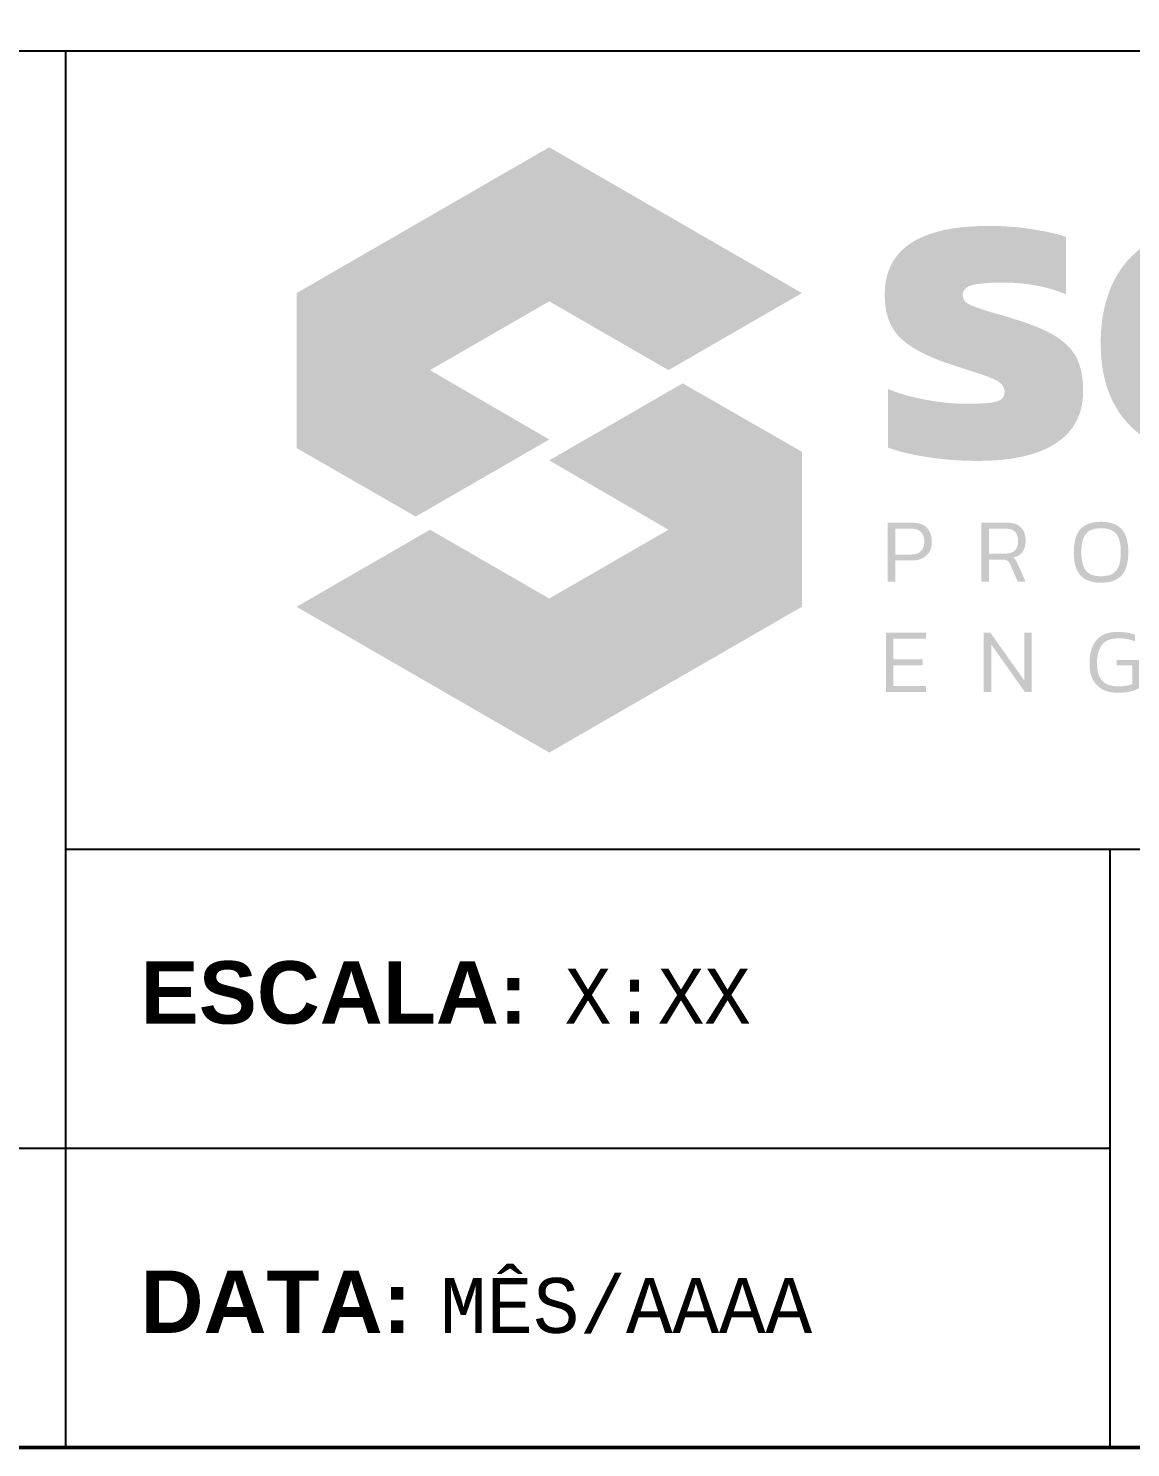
# Model space of a CAD drawing. Header units: millimetres. Extents: x 0 to 175, y 0 to 180.
# Drawn here: x 93 to 137.2, y 0 to 56.9 of the extents above; entities that cross this region are included whole.
import ezdxf
from ezdxf.enums import TextEntityAlignment as Align

# ---------------------------------------------------------------- set-up
doc = ezdxf.new("R2010")
doc.units = ezdxf.units.MM
for name, color, linetype, lineweight, true_color in [('SENA-CARIMBO-LINHAS', 7, 'Continuous', 25, 0x1c2d58), ('SENA-CARIMBO-LOGO', 7, 'Continuous', 13, 0x1c2d58), ('SENA-CARIMBO-MOLDURA', 7, 'Continuous', 50, 0x1c2d58), ('SENA-CARIMBO-TEXTO', 7, 'Continuous', 13, 0x1c2d58), ('SENA-CARIMBO-TEXTO-CAMPOS', 7, 'Continuous', 13, 0x1c2d58)]:
    doc.layers.add(name, color=color, linetype=linetype, lineweight=lineweight, true_color=true_color)
doc.styles.add('SENA_ARIAL', font='arial.ttf')
doc.styles.add('SENA_ARIAL_BOLD', font='arialbd.ttf')
doc.styles.add('SENA_MONO', font='lucon.ttf')

# ---------------------------------------------------------------- blocks, each defined once
blk = doc.blocks.new('SENA_LOGO')
at = {"layer": 'SENA-CARIMBO-LOGO', "true_color": 0x64818a}
for points in [[(8.511, 11.619), (10.127, 12.553), (5.348, 15.334), (10.127, 18.093), (14.906, 15.334), (16.522, 16.267), (20.255, 18.423), (10.127, 24.27), (0, 18.423), (0, 12.208), (4.778, 9.464)], [(23.625, 4.803), (25.224, 4.803), (25.224, 4.564), (23.926, 4.564), (23.926, 3.736), (25.092, 3.736), (25.092, 3.501), (23.926, 3.501), (23.926, 2.669), (25.224, 2.669), (25.224, 2.434), (23.625, 2.434)], [(27.843, 2.434), (27.542, 2.434), (27.542, 4.803), (27.814, 4.803), (29.164, 2.898), (29.164, 4.803), (29.466, 4.803), (29.466, 2.434), (29.19, 2.434), (27.843, 4.336)], [(33.504, 2.75), (33.504, 2.858), (33.504, 2.966), (33.504, 3.074), (33.504, 3.181), (33.504, 3.289), (33.504, 3.397), (33.504, 3.505), (33.399, 3.505), (33.293, 3.505), (33.188, 3.505), (33.083, 3.505), (32.977, 3.505), (32.872, 3.505), (32.872, 3.608), (32.872, 3.71), (32.983, 3.71), (33.095, 3.71), (33.207, 3.71), (33.318, 3.71), (33.43, 3.71), (33.542, 3.71), (33.653, 3.71), (33.765, 3.71), (33.765, 3.598), (33.765, 3.485), (33.765, 3.373), (33.765, 3.26), (33.765, 3.148), (33.765, 3.035), (33.765, 2.922), (33.765, 2.81), (33.765, 2.697), (33.765, 2.585), (33.688, 2.541), (33.602, 2.503), (33.508, 2.471), (33.407, 2.444), (33.297, 2.424), (33.179, 2.409), (33.053, 2.4), (32.919, 2.397), (32.784, 2.402), (32.657, 2.417), (32.538, 2.441), (32.428, 2.476), (32.326, 2.519), (32.233, 2.573), (32.148, 2.637), (32.071, 2.71), (32.004, 2.792), (31.945, 2.881), (31.895, 2.977), (31.855, 3.081), (31.823, 3.191), (31.801, 3.309), (31.787, 3.435), (31.783, 3.567), (31.786, 3.698), (31.796, 3.822), (31.814, 3.939), (31.838, 4.05), (31.868, 4.154), (31.906, 4.252), (31.951, 4.343), (32.002, 4.427), (32.06, 4.505), (32.135, 4.583), (32.218, 4.651), (32.311, 4.709), (32.413, 4.756), (32.525, 4.793), (32.646, 4.819), (32.776, 4.834), (32.916, 4.84), (33.04, 4.836), (33.16, 4.827), (33.277, 4.812), (33.39, 4.791), (33.499, 4.763), (33.604, 4.729), (33.604, 4.641), (33.604, 4.553), (33.604, 4.465), (33.498, 4.5), (33.391, 4.53), (33.282, 4.553), (33.17, 4.569), (33.057, 4.579), (32.941, 4.582), (32.815, 4.577), (32.7, 4.561), (32.595, 4.535), (32.501, 4.498), (32.418, 4.451), (32.345, 4.393), (32.283, 4.325), (32.23, 4.246), (32.186, 4.158), (32.149, 4.059), (32.121, 3.951), (32.1, 3.833), (32.088, 3.705), (32.084, 3.567), (32.089, 3.443), (32.101, 3.328), (32.122, 3.222), (32.151, 3.125), (32.189, 3.037), (32.236, 2.957), (32.29, 2.886), (32.365, 2.816), (32.454, 2.758), (32.555, 2.713), (32.669, 2.68), (32.797, 2.661), (32.938, 2.655), (33.063, 2.659), (33.182, 2.67), (33.295, 2.689), (33.403, 2.716), (33.504, 2.75), (33.504, 2.75)]]:
    blk.add_hatch(color=7, dxfattribs=at).paths.add_polyline_path(points)
at = {"layer": 'SENA-CARIMBO-LOGO', "true_color": 0x072959}
for points in [[(25.272, 11.849), (25.135, 11.871), (25.002, 11.894), (24.872, 11.918), (24.747, 11.942), (24.626, 11.968), (24.508, 11.994), (24.394, 12.021), (24.285, 12.048), (24.179, 12.077), (24.077, 12.106), (23.979, 12.136), (23.885, 12.167), (23.794, 12.198), (23.708, 12.23), (23.708, 12.348), (23.708, 12.465), (23.708, 12.582), (23.708, 12.7), (23.708, 12.817), (23.708, 12.934), (23.708, 13.051), (23.708, 13.169), (23.708, 13.286), (23.708, 13.403), (23.708, 13.52), (23.708, 13.638), (23.708, 13.755), (23.708, 13.872), (23.708, 13.99), (23.708, 14.107), (23.708, 14.224), (23.708, 14.341), (23.708, 14.459), (23.708, 14.576), (23.802, 14.538), (23.898, 14.502), (23.996, 14.466), (24.096, 14.432), (24.199, 14.399), (24.304, 14.366), (24.411, 14.335), (24.52, 14.305), (24.632, 14.276), (24.746, 14.248), (24.862, 14.221), (24.981, 14.195), (25.101, 14.17), (25.224, 14.147), (25.347, 14.125), (25.469, 14.104), (25.589, 14.085), (25.708, 14.067), (25.826, 14.052), (25.941, 14.038), (26.056, 14.025), (26.169, 14.014), (26.28, 14.005), (26.39, 13.998), (26.499, 13.992), (26.606, 13.988), (26.712, 13.985), (26.816, 13.985), (26.975, 13.985), (27.124, 13.988), (27.263, 13.991), (27.394, 13.996), (27.515, 14.002), (27.627, 14.01), (27.729, 14.02), (27.822, 14.03), (27.906, 14.042), (27.981, 14.056), (28.046, 14.071), (28.166, 14.115), (28.26, 14.177), (28.327, 14.259), (28.367, 14.36), (28.38, 14.481), (28.367, 14.584), (28.328, 14.679), (28.263, 14.767), (28.173, 14.847), (28.056, 14.919), (27.993, 14.951), (27.922, 14.984), (27.842, 15.019), (27.754, 15.054), (27.659, 15.091), (27.555, 15.129), (27.442, 15.169), (27.322, 15.209), (27.193, 15.251), (27.057, 15.294), (26.912, 15.339), (26.809, 15.372), (26.707, 15.406), (26.604, 15.439), (26.502, 15.472), (26.399, 15.506), (26.297, 15.539), (26.194, 15.573), (26.092, 15.606), (25.953, 15.654), (25.819, 15.704), (25.689, 15.754), (25.563, 15.805), (25.441, 15.857), (25.323, 15.909), (25.209, 15.962), (25.099, 16.016), (24.994, 16.071), (24.892, 16.127), (24.795, 16.184), (24.702, 16.241), (24.613, 16.299), (24.528, 16.358), (24.447, 16.417), (24.371, 16.478), (24.298, 16.539), (24.23, 16.601), (24.166, 16.664), (24.094, 16.741), (24.027, 16.822), (23.965, 16.906), (23.907, 16.995), (23.854, 17.087), (23.805, 17.183), (23.762, 17.283), (23.722, 17.386), (23.688, 17.494), (23.658, 17.605), (23.632, 17.72), (23.611, 17.839), (23.595, 17.961), (23.584, 18.088), (23.577, 18.218), (23.574, 18.352), (23.576, 18.466), (23.582, 18.577), (23.591, 18.687), (23.604, 18.793), (23.62, 18.898), (23.64, 19), (23.664, 19.099), (23.691, 19.197), (23.722, 19.291), (23.756, 19.384), (23.795, 19.474), (23.837, 19.561), (23.882, 19.647), (23.931, 19.729), (23.984, 19.81), (24.041, 19.888), (24.101, 19.963), (24.164, 20.037), (24.232, 20.107), (24.303, 20.176), (24.377, 20.242), (24.456, 20.305), (24.538, 20.367), (24.623, 20.425), (24.712, 20.482), (24.805, 20.536), (24.902, 20.587), (25.002, 20.637), (25.106, 20.683), (25.213, 20.728), (25.324, 20.77), (25.439, 20.809), (25.557, 20.847), (25.679, 20.881), (25.805, 20.914), (25.934, 20.944), (26.067, 20.972), (26.204, 20.997), (26.344, 21.02), (26.488, 21.04), (26.635, 21.058), (26.786, 21.074), (26.941, 21.087), (27.1, 21.098), (27.262, 21.106), (27.427, 21.112), (27.597, 21.116), (27.77, 21.117), (27.887, 21.116), (28.004, 21.114), (28.122, 21.111), (28.24, 21.107), (28.358, 21.101), (28.476, 21.094), (28.595, 21.086), (28.713, 21.076), (28.832, 21.066), (28.951, 21.054), (29.07, 21.04), (29.189, 21.026), (29.309, 21.01), (29.429, 20.993), (29.556, 20.973), (29.681, 20.953), (29.802, 20.932), (29.92, 20.91), (30.035, 20.888), (30.147, 20.864), (30.255, 20.84), (30.361, 20.815), (30.463, 20.789), (30.562, 20.763), (30.658, 20.735), (30.751, 20.707), (30.84, 20.678), (30.84, 20.563), (30.84, 20.448), (30.84, 20.332), (30.84, 20.217), (30.84, 20.101), (30.84, 19.986), (30.84, 19.871), (30.84, 19.755), (30.84, 19.64), (30.84, 19.525), (30.84, 19.409), (30.84, 19.294), (30.84, 19.178), (30.84, 19.063), (30.84, 18.948), (30.84, 18.832), (30.84, 18.717), (30.84, 18.602), (30.84, 18.486), (30.84, 18.371), (30.745, 18.412), (30.648, 18.451), (30.547, 18.488), (30.444, 18.523), (30.339, 18.557), (30.23, 18.589), (30.119, 18.619), (30.005, 18.648), (29.889, 18.675), (29.77, 18.7), (29.648, 18.724), (29.526, 18.745), (29.405, 18.764), (29.285, 18.782), (29.167, 18.797), (29.05, 18.811), (28.935, 18.822), (28.821, 18.831), (28.709, 18.838), (28.598, 18.843), (28.488, 18.846), (28.38, 18.847), (28.231, 18.847), (28.089, 18.844), (27.954, 18.84), (27.825, 18.835), (27.704, 18.828), (27.59, 18.819), (27.482, 18.809), (27.381, 18.797), (27.288, 18.784), (27.201, 18.769), (27.122, 18.752), (26.993, 18.715), (26.888, 18.665), (26.807, 18.604), (26.748, 18.532), (26.714, 18.448), (26.702, 18.352), (26.713, 18.251), (26.745, 18.161), (26.798, 18.083), (26.873, 18.016), (26.969, 17.961), (27.027, 17.935), (27.095, 17.907), (27.174, 17.877), (27.262, 17.845), (27.36, 17.811), (27.468, 17.774), (27.586, 17.736), (27.713, 17.695), (27.851, 17.653), (27.999, 17.608), (28.108, 17.58), (28.218, 17.55), (28.329, 17.519), (28.441, 17.486), (28.553, 17.452), (28.667, 17.416), (28.781, 17.379), (28.912, 17.338), (29.04, 17.297), (29.164, 17.256), (29.285, 17.214), (29.401, 17.172), (29.514, 17.129), (29.624, 17.086), (29.729, 17.043), (29.831, 16.999), (29.929, 16.955), (30.024, 16.911), (30.114, 16.866), (30.201, 16.821), (30.284, 16.775), (30.364, 16.729), (30.44, 16.683), (30.544, 16.614), (30.643, 16.543), (30.737, 16.47), (30.824, 16.394), (30.906, 16.315), (30.982, 16.235), (31.053, 16.152), (31.118, 16.066), (31.177, 15.979), (31.231, 15.889), (31.279, 15.796), (31.318, 15.709), (31.354, 15.617), (31.387, 15.522), (31.416, 15.423), (31.442, 15.321), (31.465, 15.215), (31.484, 15.105), (31.499, 14.991), (31.511, 14.874), (31.52, 14.753), (31.525, 14.628), (31.527, 14.499), (31.524, 14.37), (31.517, 14.244), (31.505, 14.121), (31.487, 14), (31.465, 13.883), (31.439, 13.769), (31.407, 13.657), (31.37, 13.549), (31.329, 13.444), (31.282, 13.341), (31.231, 13.242), (31.175, 13.145), (31.114, 13.052), (31.048, 12.961), (30.977, 12.874), (30.901, 12.789), (30.82, 12.708), (30.735, 12.629), (30.645, 12.554), (30.549, 12.481), (30.449, 12.412), (30.371, 12.361), (30.29, 12.313), (30.207, 12.267), (30.121, 12.222), (30.033, 12.179), (29.942, 12.138), (29.849, 12.099), (29.753, 12.061), (29.655, 12.026), (29.554, 11.992), (29.451, 11.96), (29.345, 11.93), (29.237, 11.902), (29.126, 11.875), (29.013, 11.85), (28.897, 11.828), (28.779, 11.807), (28.658, 11.788), (28.535, 11.77), (28.409, 11.755), (28.28, 11.741), (28.15, 11.729), (28.016, 11.719), (27.881, 11.711), (27.742, 11.705), (27.601, 11.7), (27.458, 11.697), (27.312, 11.696), (27.194, 11.697), (27.076, 11.698), (26.959, 11.701), (26.842, 11.704), (26.726, 11.708), (26.611, 11.713), (26.496, 11.719), (26.382, 11.726), (26.268, 11.734), (26.155, 11.743), (26.042, 11.753), (25.931, 11.764), (25.819, 11.776), (25.709, 11.789), (25.599, 11.802), (25.489, 11.817), (25.38, 11.832), (25.272, 11.849), (25.272, 11.849)], [(11.744, 12.65), (10.128, 11.717), (14.906, 8.936), (10.128, 6.177), (5.349, 8.936), (3.733, 8.002), (0, 5.847), (10.127, 0), (20.255, 5.847), (20.255, 12.062), (15.476, 14.805)]]:
    blk.add_hatch(color=7, dxfattribs=at).paths.add_polyline_path(points)
h = blk.add_hatch(color=7, dxfattribs=at)
h.paths.add_polyline_path([(38.811, 17.188), (38.811, 17.289), (38.811, 17.389), (38.811, 17.489), (38.811, 17.589), (38.807, 17.718), (38.797, 17.84), (38.778, 17.957), (38.753, 18.068), (38.721, 18.173), (38.681, 18.272), (38.634, 18.365), (38.579, 18.451), (38.518, 18.532), (38.449, 18.607), (38.373, 18.676), (38.289, 18.739), (38.199, 18.796), (38.101, 18.847), (37.996, 18.892), (37.883, 18.931), (37.764, 18.964), (37.637, 18.991), (37.503, 19.011), (37.361, 19.026), (37.213, 19.035), (37.057, 19.038), (36.905, 19.036), (36.759, 19.029), (36.62, 19.018), (36.488, 19.003), (36.362, 18.982), (36.242, 18.958), (36.129, 18.929), (36.023, 18.895), (35.923, 18.857), (35.83, 18.814), (35.743, 18.767), (35.663, 18.716), (35.589, 18.66), (35.522, 18.6), (35.455, 18.529), (35.394, 18.452), (35.339, 18.369), (35.288, 18.279), (35.243, 18.183), (35.204, 18.081), (35.169, 17.972), (35.14, 17.858), (35.116, 17.736), (35.098, 17.609), (35.084, 17.475), (35.076, 17.335), (35.074, 17.188), (35.191, 17.188), (35.307, 17.188), (35.424, 17.188), (35.541, 17.188), (35.658, 17.188), (35.775, 17.188), (35.891, 17.188), (36.008, 17.188), (36.125, 17.188), (36.242, 17.188), (36.358, 17.188), (36.475, 17.188), (36.592, 17.188), (36.709, 17.188), (36.826, 17.188), (36.942, 17.188), (37.059, 17.188), (37.176, 17.188), (37.293, 17.188), (37.41, 17.188), (37.526, 17.188), (37.643, 17.188), (37.76, 17.188), (37.877, 17.188), (37.994, 17.188), (38.11, 17.188), (38.227, 17.188), (38.344, 17.188), (38.461, 17.188), (38.578, 17.188), (38.694, 17.188), (38.811, 17.188), (38.811, 17.188)])
h.paths.add_polyline_path([(33.634, 12.898), (33.55, 12.971), (33.469, 13.047), (33.39, 13.125), (33.314, 13.205), (33.241, 13.287), (33.17, 13.371), (33.102, 13.457), (33.036, 13.545), (32.973, 13.635), (32.913, 13.727), (32.855, 13.821), (32.8, 13.918), (32.747, 14.016), (32.697, 14.116), (32.649, 14.218), (32.604, 14.323), (32.562, 14.429), (32.522, 14.537), (32.484, 14.648), (32.45, 14.76), (32.418, 14.875), (32.388, 14.991), (32.361, 15.11), (32.336, 15.23), (32.315, 15.353), (32.295, 15.477), (32.279, 15.604), (32.264, 15.733), (32.253, 15.863), (32.244, 15.996), (32.237, 16.131), (32.234, 16.268), (32.232, 16.407), (32.233, 16.544), (32.237, 16.679), (32.243, 16.813), (32.251, 16.944), (32.262, 17.074), (32.275, 17.202), (32.29, 17.328), (32.308, 17.452), (32.328, 17.575), (32.35, 17.695), (32.375, 17.813), (32.402, 17.93), (32.432, 18.045), (32.464, 18.158), (32.498, 18.269), (32.535, 18.378), (32.574, 18.485), (32.615, 18.59), (32.659, 18.694), (32.705, 18.795), (32.754, 18.895), (32.804, 18.993), (32.858, 19.089), (32.913, 19.183), (32.971, 19.275), (33.031, 19.365), (33.094, 19.454), (33.159, 19.54), (33.227, 19.625), (33.296, 19.708), (33.368, 19.789), (33.443, 19.868), (33.52, 19.945), (33.599, 20.019), (33.68, 20.091), (33.763, 20.16), (33.848, 20.228), (33.936, 20.292), (34.025, 20.354), (34.117, 20.414), (34.211, 20.471), (34.307, 20.526), (34.405, 20.579), (34.505, 20.629), (34.608, 20.676), (34.712, 20.721), (34.819, 20.764), (34.928, 20.804), (35.039, 20.842), (35.152, 20.878), (35.267, 20.911), (35.385, 20.941), (35.504, 20.969), (35.626, 20.995), (35.75, 21.018), (35.876, 21.039), (36.004, 21.057), (36.135, 21.073), (36.267, 21.086), (36.402, 21.097), (36.538, 21.106), (36.677, 21.112), (36.818, 21.115), (36.961, 21.117), (37.101, 21.115), (37.239, 21.112), (37.376, 21.106), (37.51, 21.097), (37.642, 21.086), (37.771, 21.072), (37.899, 21.056), (38.025, 21.038), (38.149, 21.017), (38.271, 20.994), (38.391, 20.968), (38.508, 20.94), (38.624, 20.909), (38.738, 20.876), (38.849, 20.84), (38.959, 20.802), (39.067, 20.761), (39.172, 20.718), (39.276, 20.673), (39.377, 20.625), (39.476, 20.575), (39.574, 20.522), (39.669, 20.467), (39.763, 20.409), (39.854, 20.349), (39.943, 20.286), (40.03, 20.221), (40.115, 20.153), (40.199, 20.083), (40.28, 20.011), (40.364, 19.931), (40.445, 19.849), (40.523, 19.765), (40.598, 19.679), (40.671, 19.591), (40.739, 19.502), (40.805, 19.41), (40.868, 19.316), (40.928, 19.221), (40.985, 19.123), (41.038, 19.024), (41.089, 18.922), (41.136, 18.819), (41.181, 18.714), (41.222, 18.607), (41.26, 18.498), (41.296, 18.386), (41.328, 18.273), (41.357, 18.158), (41.383, 18.041), (41.406, 17.923), (41.426, 17.802), (41.443, 17.679), (41.456, 17.554), (41.467, 17.427), (41.475, 17.299), (41.479, 17.168), (41.481, 17.036), (41.481, 16.92), (41.481, 16.804), (41.481, 16.688), (41.481, 16.573), (41.481, 16.457), (41.481, 16.341), (41.481, 16.225), (41.481, 16.11), (41.481, 15.994), (41.481, 15.878), (41.481, 15.762), (41.481, 15.646), (41.481, 15.531), (41.481, 15.415), (41.347, 15.415), (41.214, 15.415), (41.081, 15.415), (40.947, 15.415), (40.814, 15.415), (40.68, 15.415), (40.547, 15.415), (40.413, 15.415), (40.28, 15.415), (40.146, 15.415), (40.013, 15.415), (39.879, 15.415), (39.746, 15.415), (39.612, 15.415), (39.479, 15.415), (39.345, 15.415), (39.212, 15.415), (39.078, 15.415), (38.945, 15.415), (38.811, 15.415), (38.678, 15.415), (38.544, 15.415), (38.411, 15.415), (38.277, 15.415), (38.144, 15.415), (38.01, 15.415), (37.877, 15.415), (37.743, 15.415), (37.61, 15.415), (37.476, 15.415), (37.343, 15.415), (37.209, 15.415), (37.076, 15.415), (36.943, 15.415), (36.809, 15.415), (36.676, 15.415), (36.542, 15.415), (36.409, 15.415), (36.275, 15.415), (36.142, 15.415), (36.008, 15.415), (35.875, 15.415), (35.741, 15.415), (35.608, 15.415), (35.474, 15.415), (35.341, 15.415), (35.207, 15.415), (35.074, 15.415), (35.106, 15.292), (35.144, 15.175), (35.188, 15.063), (35.237, 14.956), (35.291, 14.854), (35.351, 14.757), (35.417, 14.666), (35.488, 14.58), (35.564, 14.5), (35.646, 14.424), (35.733, 14.354), (35.825, 14.289), (35.924, 14.229), (36.027, 14.175), (36.107, 14.138), (36.191, 14.103), (36.278, 14.07), (36.369, 14.039), (36.463, 14.01), (36.561, 13.982), (36.663, 13.957), (36.768, 13.934), (36.877, 13.913), (36.989, 13.894), (37.105, 13.877), (37.225, 13.862), (37.348, 13.849), (37.475, 13.838), (37.605, 13.829), (37.739, 13.822), (37.877, 13.817), (38.018, 13.814), (38.163, 13.813), (38.277, 13.814), (38.392, 13.816), (38.508, 13.82), (38.623, 13.825), (38.739, 13.833), (38.855, 13.841), (38.972, 13.851), (39.089, 13.863), (39.206, 13.877), (39.324, 13.892), (39.442, 13.908), (39.56, 13.927), (39.679, 13.946), (39.806, 13.969), (39.929, 13.993), (40.049, 14.018), (40.165, 14.044), (40.278, 14.071), (40.387, 14.099), (40.492, 14.128), (40.594, 14.158), (40.693, 14.189), (40.787, 14.222), (40.878, 14.255), (40.966, 14.29), (40.966, 14.172), (40.966, 14.054), (40.966, 13.936), (40.966, 13.818), (40.966, 13.701), (40.966, 13.583), (40.966, 13.465), (40.966, 13.347), (40.966, 13.23), (40.966, 13.112), (40.966, 12.994), (40.966, 12.876), (40.966, 12.758), (40.966, 12.641), (40.966, 12.523), (40.966, 12.405), (40.966, 12.287), (40.879, 12.249), (40.789, 12.211), (40.697, 12.175), (40.604, 12.14), (40.508, 12.107), (40.411, 12.074), (40.311, 12.044), (40.209, 12.014), (40.105, 11.986), (40, 11.959), (39.892, 11.933), (39.782, 11.909), (39.67, 11.886), (39.556, 11.864), (39.44, 11.844), (39.322, 11.825), (39.202, 11.807), (39.08, 11.791), (38.956, 11.776), (38.83, 11.762), (38.702, 11.749), (38.572, 11.738), (38.439, 11.728), (38.305, 11.72), (38.169, 11.713), (38.031, 11.707), (37.89, 11.702), (37.748, 11.699), (37.603, 11.697), (37.457, 11.696), (37.319, 11.697), (37.183, 11.7), (37.049, 11.705), (36.917, 11.712), (36.786, 11.721), (36.657, 11.732), (36.529, 11.744), (36.403, 11.759), (36.279, 11.776), (36.156, 11.794), (36.035, 11.815), (35.916, 11.837), (35.799, 11.862), (35.683, 11.888), (35.569, 11.917), (35.456, 11.947), (35.345, 11.98), (35.236, 12.014), (35.128, 12.05), (35.022, 12.089), (34.918, 12.129), (34.816, 12.171), (34.715, 12.215), (34.615, 12.261), (34.518, 12.309), (34.422, 12.359), (34.328, 12.411), (34.235, 12.465), (34.144, 12.521), (34.055, 12.579), (33.967, 12.639), (33.881, 12.7), (33.797, 12.764), (33.714, 12.83), (33.633, 12.897), (33.633, 12.898)])
at = {"layer": 'SENA-CARIMBO-LOGO', "true_color": 0x64818a}
h = blk.add_hatch(color=7, dxfattribs=at)
h.paths.add_polyline_path([(25.026, 8.077), (25.086, 8.151), (25.128, 8.238), (25.154, 8.339), (25.162, 8.452), (25.154, 8.571), (25.13, 8.676), (25.09, 8.766), (25.033, 8.842), (24.961, 8.901), (24.873, 8.944), (24.768, 8.969), (24.647, 8.978), (24.538, 8.978), (24.429, 8.978), (24.32, 8.978), (24.211, 8.978), (24.102, 8.978), (23.993, 8.978), (23.993, 8.862), (23.993, 8.747), (23.993, 8.632), (23.993, 8.517), (23.993, 8.402), (23.993, 8.286), (23.993, 8.171), (23.993, 8.056), (23.993, 7.941), (24.099, 7.941), (24.205, 7.941), (24.311, 7.941), (24.417, 7.941), (24.523, 7.941), (24.629, 7.941), (24.752, 7.949), (24.859, 7.975), (24.95, 8.017), (25.026, 8.077), (25.026, 8.077)])
h.paths.add_polyline_path([(25.252, 7.906), (25.177, 7.844), (25.094, 7.794), (25.003, 7.755), (24.902, 7.727), (24.794, 7.711), (24.676, 7.705), (24.562, 7.705), (24.448, 7.705), (24.334, 7.705), (24.22, 7.705), (24.107, 7.705), (23.993, 7.705), (23.993, 7.598), (23.993, 7.491), (23.993, 7.384), (23.993, 7.277), (23.993, 7.169), (23.993, 7.062), (23.993, 6.955), (23.993, 6.848), (23.892, 6.848), (23.791, 6.848), (23.691, 6.848), (23.691, 6.967), (23.691, 7.085), (23.691, 7.203), (23.691, 7.322), (23.691, 7.44), (23.691, 7.559), (23.691, 7.677), (23.691, 7.796), (23.691, 7.914), (23.691, 8.033), (23.691, 8.151), (23.691, 8.269), (23.691, 8.388), (23.691, 8.506), (23.691, 8.625), (23.691, 8.743), (23.691, 8.862), (23.691, 8.98), (23.691, 9.099), (23.691, 9.217), (23.802, 9.217), (23.913, 9.217), (24.024, 9.217), (24.135, 9.217), (24.247, 9.217), (24.358, 9.217), (24.469, 9.217), (24.58, 9.217), (24.691, 9.217), (24.814, 9.211), (24.926, 9.194), (25.027, 9.165), (25.118, 9.125), (25.199, 9.073), (25.269, 9.009), (25.329, 8.936), (25.377, 8.855), (25.415, 8.766), (25.442, 8.669), (25.458, 8.564), (25.464, 8.452), (25.458, 8.341), (25.44, 8.237), (25.411, 8.142), (25.37, 8.055), (25.317, 7.976), (25.252, 7.906), (25.252, 7.906)])
h = blk.add_hatch(color=7, dxfattribs=at)
h.paths.add_polyline_path([(28.921, 8.481), (28.912, 8.613), (28.882, 8.724), (28.834, 8.816), (28.766, 8.887), (28.679, 8.937), (28.573, 8.968), (28.447, 8.978), (28.331, 8.978), (28.215, 8.978), (28.099, 8.978), (27.983, 8.978), (27.867, 8.978), (27.751, 8.978), (27.751, 8.867), (27.751, 8.755), (27.751, 8.644), (27.751, 8.533), (27.751, 8.422), (27.751, 8.311), (27.751, 8.199), (27.751, 8.088), (27.751, 7.977), (27.861, 7.977), (27.97, 7.977), (28.079, 7.977), (28.188, 7.977), (28.297, 7.977), (28.406, 7.977), (28.543, 7.987), (28.658, 8.018), (28.753, 8.07), (28.827, 8.142), (28.879, 8.234), (28.911, 8.347)])
h.paths.add_polyline_path([(29.094, 8.045), (29.022, 7.967), (28.936, 7.902), (28.835, 7.852), (28.719, 7.816), (28.781, 7.772), (28.825, 7.722), (28.865, 7.655), (28.91, 7.562), (28.954, 7.46), (28.998, 7.358), (29.043, 7.256), (29.087, 7.154), (29.131, 7.052), (29.175, 6.95), (29.219, 6.848), (29.116, 6.848), (29.013, 6.848), (28.91, 6.848), (28.867, 6.946), (28.824, 7.045), (28.781, 7.143), (28.738, 7.241), (28.695, 7.339), (28.652, 7.437), (28.609, 7.536), (28.552, 7.635), (28.485, 7.698), (28.427, 7.722), (28.349, 7.737), (28.251, 7.742), (28.151, 7.742), (28.051, 7.742), (27.951, 7.742), (27.851, 7.742), (27.751, 7.742), (27.751, 7.63), (27.751, 7.518), (27.751, 7.407), (27.751, 7.295), (27.751, 7.183), (27.751, 7.072), (27.751, 6.96), (27.751, 6.848), (27.651, 6.848), (27.551, 6.848), (27.45, 6.848), (27.45, 6.967), (27.45, 7.085), (27.45, 7.203), (27.45, 7.322), (27.45, 7.44), (27.45, 7.559), (27.45, 7.677), (27.45, 7.796), (27.45, 7.914), (27.45, 8.032), (27.45, 8.151), (27.45, 8.269), (27.45, 8.388), (27.45, 8.506), (27.45, 8.625), (27.45, 8.743), (27.45, 8.861), (27.45, 8.98), (27.45, 9.098), (27.45, 9.217), (27.566, 9.217), (27.681, 9.217), (27.797, 9.217), (27.913, 9.217), (28.028, 9.217), (28.144, 9.217), (28.259, 9.217), (28.375, 9.217), (28.491, 9.217), (28.609, 9.211), (28.717, 9.195), (28.815, 9.168), (28.901, 9.131), (28.977, 9.083), (29.043, 9.024), (29.107, 8.94), (29.158, 8.844), (29.194, 8.736), (29.216, 8.615), (29.223, 8.481), (29.215, 8.354), (29.191, 8.24), (29.15, 8.137), (29.094, 8.045), (29.094, 8.045)])
h = blk.add_hatch(color=7, dxfattribs=at)
h.paths.add_polyline_path([(32.952, 8.597), (32.905, 8.695), (32.846, 8.779), (32.776, 8.848), (32.695, 8.902), (32.602, 8.943), (32.496, 8.973), (32.378, 8.99), (32.246, 8.996), (32.115, 8.99), (31.996, 8.973), (31.89, 8.943), (31.797, 8.902), (31.717, 8.848), (31.647, 8.779), (31.588, 8.695), (31.54, 8.597), (31.51, 8.507), (31.486, 8.405), (31.469, 8.292), (31.459, 8.168), (31.456, 8.032), (31.459, 7.897), (31.469, 7.773), (31.486, 7.66), (31.51, 7.558), (31.54, 7.468), (31.588, 7.369), (31.647, 7.286), (31.717, 7.217), (31.797, 7.163), (31.89, 7.122), (31.996, 7.092), (32.115, 7.075), (32.246, 7.069), (32.378, 7.075), (32.496, 7.092), (32.602, 7.122), (32.695, 7.163), (32.776, 7.217), (32.846, 7.286), (32.905, 7.369), (32.952, 7.468), (32.983, 7.558), (33.007, 7.66), (33.024, 7.773), (33.034, 7.897), (33.037, 8.032), (33.034, 8.168), (33.024, 8.292), (33.007, 8.405), (32.983, 8.507)])
h.paths.add_polyline_path([(33.072, 7.106), (33.001, 7.037), (32.92, 6.977), (32.831, 6.926), (32.732, 6.885), (32.624, 6.853), (32.507, 6.83), (32.381, 6.816), (32.246, 6.812), (32.111, 6.816), (31.985, 6.83), (31.868, 6.853), (31.76, 6.885), (31.661, 6.926), (31.572, 6.977), (31.491, 7.037), (31.42, 7.106), (31.364, 7.175), (31.315, 7.253), (31.272, 7.339), (31.236, 7.434), (31.206, 7.537), (31.183, 7.648), (31.167, 7.768), (31.157, 7.896), (31.154, 8.033), (31.157, 8.169), (31.167, 8.297), (31.183, 8.417), (31.206, 8.528), (31.236, 8.631), (31.272, 8.726), (31.315, 8.812), (31.364, 8.89), (31.42, 8.959), (31.491, 9.028), (31.572, 9.088), (31.661, 9.139), (31.76, 9.18), (31.868, 9.212), (31.985, 9.235), (32.111, 9.249), (32.246, 9.254), (32.381, 9.249), (32.507, 9.235), (32.624, 9.212), (32.732, 9.18), (32.831, 9.139), (32.92, 9.088), (33.001, 9.028), (33.072, 8.959), (33.128, 8.89), (33.178, 8.812), (33.22, 8.726), (33.257, 8.631), (33.286, 8.528), (33.309, 8.417), (33.326, 8.297), (33.336, 8.169), (33.339, 8.033), (33.336, 7.896), (33.326, 7.768), (33.309, 7.648), (33.286, 7.537), (33.257, 7.434), (33.22, 7.339), (33.178, 7.253), (33.128, 7.175)])
blk = doc.blocks.new('SENA_CARIMBO')
at = {"layer": 'SENA-CARIMBO-LINHAS'}
for p, q in [((0, 56), (175, 56)), ((94.5, 0), (94.5, 56)), ((94.5, 24), (175, 24)), ((136.36, 0), (136.36, 24)), ((0, 12), (94.5, 12)), ((94.5, 12), (136.36, 12))]:
    blk.add_line(p, q, dxfattribs=at)
at = {"layer": 'SENA-CARIMBO-MOLDURA'}
blk.add_lwpolyline([(0, 0), (175, 0), (175, 123), (0, 123)], close=True, dxfattribs=at)
at = {"layer": 'SENA-CARIMBO-LOGO'}
blk.add_blockref('SENA_LOGO', (103.75, 27.865), dxfattribs=at)
at = {"layer": 'SENA-CARIMBO-TEXTO', "style": 'SENA_ARIAL_BOLD'}
for s, p in [('ESCALA:', (97.5, 17)), ('DATA:', (97.5, 4.6))]:
    blk.add_text(s, height=2.5, dxfattribs=at).set_placement(p)
at = {"layer": 'SENA-CARIMBO-TEXTO-CAMPOS'}
for tag, p, height, style in [('CLIENTE_NOME', (97.5, 112.5), 2.5, 'SENA_ARIAL'), ('CLIENTE_ORG', (97.5, 108.2), 2.5, 'SENA_ARIAL'), ('PROJETO', (29, 84), 2.5, 'SENA_ARIAL'), ('LOCAL', (29, 78.5), 2.5, 'SENA_ARIAL'), ('FASE', (29, 73), 2.5, 'SENA_ARIAL'), ('DISCIPLINA', (29, 67.5), 2.5, 'SENA_ARIAL'), ('ASSUNTO', (24, 59.4), 2.5, 'SENA_ARIAL'), ('ELABORADO_POR', (34, 41.5), 2.5, 'SENA_ARIAL'), ('ESCALA', (114.5, 17), 2.2, 'SENA_MONO'), ('ARQUIVO', (22, 4.6), 2.2, 'SENA_MONO'), ('DATA', (109.5, 4.6), 2.2, 'SENA_MONO')]:
    blk.add_attdef(tag, p, '', height=height, dxfattribs=dict(at, style=style))
for tag, height, style, p in [('RT_NOME', 2.5, 'SENA_ARIAL', (47.25, 20.4)), ('RT_CREA', 2.2, 'SENA_MONO', (47.25, 16.2)), ('FOLHA', 6.5, 'SENA_MONO', (155.68, 8.5))]:
    blk.add_attdef(tag, text='', height=height, dxfattribs=dict(at, style=style)).set_placement(p, align=Align.MIDDLE_CENTER)

msp = doc.modelspace()

# ---------------------------------------------------------------- block references
ref = msp.add_blockref('SENA_CARIMBO', (0, 0))
ref.add_attrib('ESCALA', 'X:XX', (114.5, 17), dxfattribs={"layer": 'SENA-CARIMBO-TEXTO-CAMPOS', "height": 2.2, "style": 'SENA_MONO'})
ref.add_attrib('DATA', 'MÊS/AAAA', (109.5, 4.6), dxfattribs={"layer": 'SENA-CARIMBO-TEXTO-CAMPOS', "height": 2.2, "style": 'SENA_MONO'})

doc.saveas('drawing.dxf')
